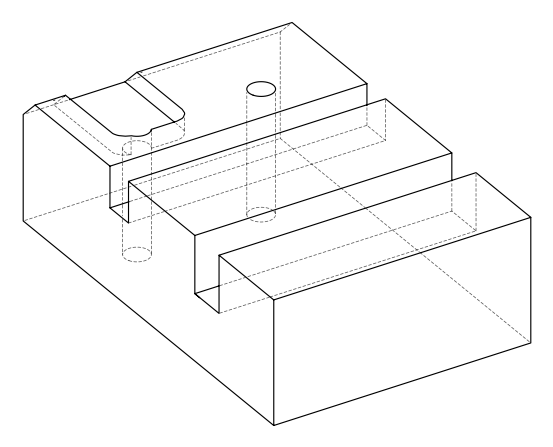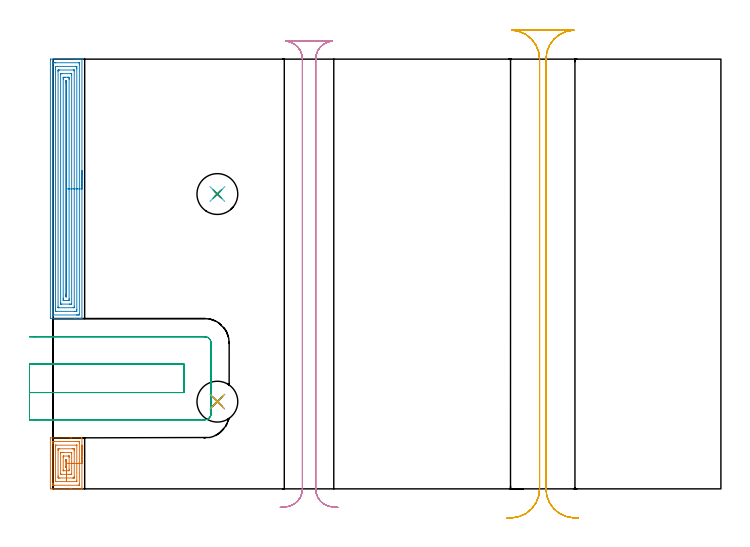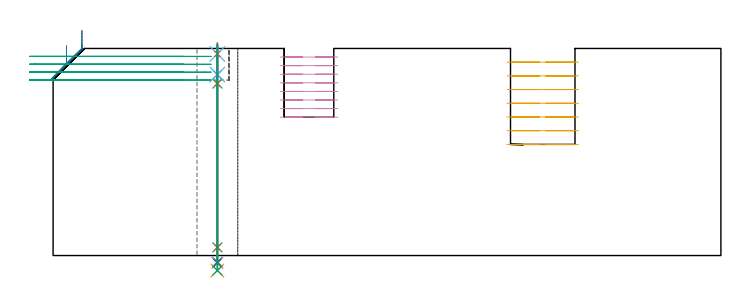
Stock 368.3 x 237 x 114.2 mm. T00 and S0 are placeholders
(PLAN: 15 operations, 11 tool changes, 35.2 min)
(1 AREA_MILL | FG_CHAMFER_SURFACE | UGT0205_001 | 1.78 min | 5402 mm3)
(2 AREA_MILL_1 | FG_CHAMFER_SURFACE_1 | UGT0205_001 | 8.22 min | 22809 mm3)
(3 MILL_OPEN_POCKET | POCKET_OPEN | UGT0201_094 | Follow Part, ap 5, ae 75% | 4.03 min | 107540 mm3)
(4 MILL_RECTANGULAR_SLOT | SLOT_RECTANGULAR | UGT0201_094 | Follow Part, ap 5, ae 75% | 9.17 min | 245294 mm3)
(5 MILL_RECTANGULAR_SLOT_1 | SLOT_RECTANGULAR_1 | UGT0201_004 | Follow Part, ap 8, ae 75% | 8.68 min | 445206 mm3)
(6 SPOT_DRILL | STEP1HOLE | NXT0321_9005460120000 | 0.05 min | 0 mm3)
(7 SPOT_DRILL_1 | STEP1HOLE_1 | NXT0321_9005460120000 | 0.05 min | 156 mm3)
(8 DRILL_BLIND_HOLE_INTO_CENTER | STEP1HOLE | NXT0301_067 | 0.07 min | 0 mm3)
(9 GUN_DRILL_THROUGH_HOLE | STEP1HOLE | UGT0307_006 | 0.55 min | 6062 mm3)
(10 DRILL_TO_ENLARGE_THROUGH_HOLE | STEP1HOLE | NXT0301_104 | 0.48 min | 8766 mm3)
(11 DRILL_TO_ENLARGE_THROUGH_HOLE_1 | STEP1HOLE | UGT0301_054 | 0.5 min | 24736 mm3)
(12 DRILL_BLIND_HOLE_INTO_CENTER_1 | STEP1HOLE_1 | NXT0301_067 | 0.07 min | 754 mm3)
(13 GUN_DRILL_THROUGH_HOLE_1 | STEP1HOLE_1 | UGT0307_006 | 0.55 min | 6300 mm3)
(14 DRILL_TO_ENLARGE_THROUGH_HOLE_2 | STEP1HOLE_1 | NXT0301_104 | 0.48 min | 10218 mm3)
(15 DRILL_TO_ENLARGE_THROUGH_HOLE_3 | STEP1HOLE_1 | UGT0301_054 | 0.5 min | 27855 mm3)
(TOOL UGT0205_001 | Chamfer Mill 20 x 3 x 45 deg. | D20 FL50 Z2)
(TOOL UGT0201_094 | End mill 20 mm | D20 FL38 Z4)
(TOOL UGT0201_004 | End Mill 32 mm | D32 FL53 Z6)
(TOOL NXT0321_9005460120000 | NC Spot Drill, 142deg, 12mm, Carbide, Uncoated | D12 PA142 FL30 Z2)
(TOOL NXT0301_067 | Carbide Drill 9.6mm [860.1-0960-029A1-MM 2214] | D9.6 PA140 FL47 Z2)
(TOOL UGT0307_006 | Gun Drill 9 mm | D9 PA130 FL24 Z1)
(TOOL NXT0301_104 | Carbide Drill 14mm [860.1-1400-112A1-MM 2214] | D14 PA140 FL123 Z2)
(TOOL UGT0301_054 | Twist Drill 22.5 mm | D22.5 PA118 FL155 Z2)
(OP 1 AREA_MILL)
G17 G21 G94 G90
T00 M6
G54
G17 G0 G90 X15.9 Y24.05 S1061 M3
G43 Z124.2 H0
G94 G1 Y24.012 Z123.328 F250.
Y23.898 Z122.463
Y23.709 Z121.612
Y23.447 Z120.78
Y23.113 Z119.974
Y22.71 Z119.2
Y22.241 Z118.464
Y21.71 Z117.772
Y21.121 Z117.129
Y20.478 Z116.539
Y19.786 Z116.008
Y19.05 Z115.54
Y18.276 Z115.137
Y17.47 Z114.803
Y16.638 Z114.541
Y15.786 Z114.352
Y14.922 Z114.238
Y14.05 Z114.2
Y0.421
X15.896 Y0.084 Z114.196
X15.893 Y0.01 Z114.193
X15.591 Y0. Z113.891
X10.234 Z108.534
X9.39 Z107.684
X-1.123 Z97.172
X-1.49 Y0.008 Z96.805
X-1.497 Y0.421 Z96.803
X-1.5 Y0.799 Z96.8
X-1.499 Y27.679 Z96.801
X-1.498 Y27.859 Z96.802
X-1.493 Y28.092 Z96.807
X-1.332 Y28.1 Z96.968
X-1.316 Z96.98
X9.39 Z107.684
X10.23 Z108.53
X15.539 Z113.839
X15.893 Y28.09 Z114.193
X15.9 Y27.679 Z114.2
Y14.05
X14.486 Z112.786
Y3.059
X14.484 Y2.343 Z112.784
X14.482 Y2.18 Z112.782
X14.479 Y2.01 Z112.779
X14.129 Y2.003 Z112.429
X13.949 Y2.001 Z112.249
X0.629 Y2. Z98.929
X-0.07 Y2.002 Z98.23
X-0.076 Y2.007 Z98.224
X-0.08 Y2.012 Z98.22
X-0.082 Y2.18 Z98.218
X-0.086 Y2.897 Z98.214
Y3.059
Y25.041
X-0.084 Y25.757 Z98.216
X-0.082 Y25.92 Z98.218
X-0.079 Y26.09 Z98.221
X0.271 Y26.097 Z98.571
X0.451 Y26.099 Z98.751
X13.771 Y26.1 Z112.071
X14.47 Y26.098 Z112.77
X14.476 Y26.093 Z112.776
X14.48 Y26.088 Z112.78
X14.482 Y25.92 Z112.782
X14.485 Y25.203 Z112.785
X14.486 Y25.041 Z112.786
Y14.05
X13.071 Z111.371
Y4.64
X13.064 Y4.015 Z111.364
X13.046 Y4.01 Z111.346
X12.996 Y4.005 Z111.296
X12.895 Y4.001 Z111.195
X12.833 Y4. Z111.133
X1.505 Y4.001 Z99.805
X1.442 Y4.002 Z99.742
X1.342 Y4.01 Z99.642
X1.333 Y4.038 Z99.633
X1.331 Y4.049 Z99.631
X1.329 Y4.115 Z99.629
Y23.46
X1.336 Y24.085 Z99.636
X1.354 Y24.09 Z99.654
X1.404 Y24.095 Z99.704
X1.505 Y24.099 Z99.805
X1.567 Y24.1 Z99.867
X12.895 Y24.099 Z111.195
X12.958 Y24.098 Z111.258
X13.058 Y24.09 Z111.358
X13.067 Y24.062 Z111.367
X13.069 Y24.051 Z111.369
X13.071 Y23.985 Z111.371
Y14.05
X11.657 Z109.957
Y6.939
X11.655 Y6.576 Z109.955
X11.651 Y6.066 Z109.951
X11.639 Y6.01 Z109.939
X11.573 Y6.007 Z109.873
X11.43 Y6.003 Z109.73
X11.143 Y6.001 Z109.443
X10.84 Y6. Z109.14
X3.831 Z102.131
X3.257 Y6.003 Z101.557
X2.948 Y6.008 Z101.248
X2.75 Y6.023 Z101.05
X2.746 Y6.21 Z101.046
X2.744 Y6.576 Z101.044
X2.743 Y7.093 Z101.043
Y21.16
X2.745 Y21.524 Z101.045
X2.749 Y22.034 Z101.049
X2.761 Y22.09 Z101.061
X2.827 Y22.093 Z101.127
X2.97 Y22.097 Z101.27
X3.257 Y22.099 Z101.557
X3.56 Y22.1 Z101.86
X10.569 Z108.869
X11.143 Y22.097 Z109.443
X11.452 Y22.092 Z109.752
X11.65 Y22.077 Z109.95
X11.654 Y21.89 Z109.954
X11.656 Y21.524 Z109.956
X11.657 Y21.007 Z109.957
Y14.05
X10.243 Z108.543
Y8.358
Y8.335
X10.239 Y8.121 Z108.539
X10.236 Y8.023 Z108.536
X10.057 Y8.01 Z108.357
X9.722 Y8.002 Z108.022
X9.39 Y8. Z107.69
X8.848 Z107.148
X4.272 Z102.572
X4.206 Y8.002 Z102.506
X4.178 Y8.006 Z102.478
X4.164 Y8.01 Z102.464
X4.162 Y8.026 Z102.462
X4.159 Y8.12 Z102.459
X4.157 Y8.311 Z102.457
Y19.765
X4.161 Y19.979 Z102.461
X4.164 Y20.077 Z102.464
X4.343 Y20.09 Z102.643
X4.678 Y20.098 Z102.978
X5.01 Y20.1 Z103.31
X5.552 Z103.852
X10.128 Z108.428
X10.195 Y20.098 Z108.495
X10.222 Y20.094 Z108.522
X10.236 Y20.089 Z108.536
X10.238 Y20.074 Z108.538
X10.241 Y19.98 Z108.541
X10.243 Y19.789 Z108.543
Y14.05
X8.829 Z107.129
X8.828 Y10.658 Z107.128
X8.824 Y10.093 Z107.124
X8.822 Y10.024 Z107.122
X8.7 Y10.009 Z107.
X8.606 Y10.001 Z106.906
X5.886 Y10. Z104.186
X5.793 Y10.002 Z104.093
X5.608 Y10.01 Z103.908
X5.577 Y10.014 Z103.877
X5.575 Y10.022 Z103.875
X5.572 Y10.048 Z103.872
X5.571 Y10.093 Z103.871
Y10.409
X5.572 Y17.442 Z103.872
X5.576 Y18.007 Z103.876
X5.578 Y18.076 Z103.878
X5.7 Y18.091 Z104.
X5.794 Y18.099 Z104.094
X8.514 Y18.1 Z106.814
X8.607 Y18.098 Z106.907
X8.792 Y18.09 Z107.092
X8.823 Y18.086 Z107.123
X8.825 Y18.078 Z107.125
X8.828 Y18.052 Z107.128
X8.829 Y18.007 Z107.129
Y17.443
Y14.05
X7.415 Z105.715
X7.414 Y12.507 Z105.714
X7.41 Y12.081 Z105.71
X7.408 Y12.014 Z105.708
X7.345 Y12.01 Z105.645
X7.2 Y12.007 Z105.5
X7.055 Y12.01 Z105.355
X6.992 Y12.014 Z105.292
X6.991 Y12.076 Z105.291
X6.986 Y12.506 Z105.286
X6.985 Y15.145 Z105.285
X6.986 Y15.369 Z105.286
X6.987 Y15.8 Z105.287
X6.99 Y16.02 Z105.29
X6.992 Y16.086 Z105.292
X7.055 Y16.09 Z105.355
X7.2 Y16.093 Z105.5
X7.345 Y16.09 Z105.645
X7.408 Y16.086 Z105.708
X7.409 Y16.024 Z105.709
X7.414 Y15.594 Z105.714
X7.415 Y14.05 Z105.715
Y13.178 Z105.753
Y12.313 Z105.867
Y11.462 Z106.055
Y10.63 Z106.318
Y9.824 Z106.652
Y9.05 Z107.054
Y8.314 Z107.523
Y7.622 Z108.054
Y6.979 Z108.644
Y6.39 Z109.287
Y5.858 Z109.979
Y5.39 Z110.715
Y4.987 Z111.488
Y4.653 Z112.294
Y4.391 Z113.126
Y4.202 Z113.978
Y4.088 Z114.843
Y4.05 Z115.715
G0 Z124.2
M5
M2
(OP 2 AREA_MILL_1)
G17 G21 G94 G90
T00 M6
G54
G17 G0 G90 X15.9 Y175.45 S1061 M3
G43 Z124.2 H0
G94 G1 Y175.412 Z123.328 F250.
Y175.298 Z122.463
Y175.109 Z121.612
Y174.847 Z120.78
Y174.513 Z119.974
Y174.11 Z119.2
Y173.641 Z118.464
Y173.11 Z117.772
Y172.521 Z117.129
Y171.878 Z116.539
Y171.186 Z116.008
Y170.45 Z115.54
Y169.676 Z115.137
Y168.87 Z114.803
Y168.038 Z114.541
Y167.186 Z114.352
Y166.322 Z114.238
Y165.45 Z114.2
Y94.058
X15.898 Y93.91 Z114.188
X15.768 Y93.903 Z114.061
X15.632 Y93.9 Z113.932
X15.269 Z113.569
X14.647 Z112.942
X12.584 Z110.881
X12.019 Z110.313
X11.425 Z109.721
X-1.375 Y93.901 Z96.922
X-1.378 Y93.9
X-1.494 Y93.91 Z96.806
X-1.498 Y94.247 Z96.802
X-1.499 Y94.505 Z96.801
X-1.5 Y236.395 Z96.8
X-1.495 Y236.909 Z96.803
X-1.491 Y236.99 Z96.806
X-1.406 Y237. Z96.892
X12.019 Z110.313
X13.46 Z111.757
X14.647 Z112.942
X15.269 Z113.569
X15.633 Z113.932
X15.768 Y236.997 Z114.061
X15.898 Y236.99 Z114.188
X15.9 Y236.841 Z114.2
Y165.45
X14.486 Z112.786
X14.485 Y96.454 Z112.785
X14.484 Y96.289 Z112.784
X14.479 Y95.935 Z112.779
X14.144 Y95.909 Z112.444
X13.771 Y95.903 Z112.071
X13.277 Y95.9 Z111.577
X12.895 Z111.195
X0.135 Z98.435
X-0.025 Y95.902 Z98.275
X-0.053 Y95.905 Z98.247
X-0.077 Y95.909 Z98.223
X-0.08 Y95.945 Z98.22
X-0.084 Y96.124 Z98.216
X-0.085 Y96.289 Z98.215
X-0.086 Y97.018 Z98.214
X-0.085 Y234.445 Z98.215
X-0.084 Y234.611 Z98.216
X-0.079 Y234.965 Z98.221
X0.256 Y234.991 Z98.556
X0.629 Y234.997 Z98.929
X1.123 Y235. Z99.423
X1.505 Z99.805
X14.265 Z112.565
X14.425 Y234.998 Z112.725
X14.453 Y234.995 Z112.753
X14.477 Y234.991 Z112.777
X14.48 Y234.955 Z112.78
X14.484 Y234.776 Z112.784
X14.485 Y234.611 Z112.785
X14.486 Y233.883 Z112.786
Y165.45
X13.071 Z111.371
Y98.967
X13.07 Y98.788 Z111.37
X13.064 Y98.074 Z111.364
X13.059 Y97.907 Z111.359
X12.019 Y97.9 Z110.319
X1.675 Y97.901 Z99.975
X1.505 Y97.905 Z99.805
X1.341 Y97.91 Z99.641
X1.335 Y98.074 Z99.635
X1.331 Y98.251 Z99.631
X1.329 Y98.967 Z99.629
Y99.147
Y231.933
X1.33 Y232.112 Z99.63
X1.336 Y232.826 Z99.636
X1.341 Y232.993 Z99.641
X2.381 Y233. Z100.681
X12.725 Y232.999 Z111.025
X12.895 Y232.995 Z111.195
X13.059 Y232.99 Z111.359
X13.065 Y232.826 Z111.365
X13.068 Y232.649 Z111.368
X13.071 Y231.933 Z111.371
Y231.753
Y165.45
X11.657 Z109.957
Y100.751
X11.656 Y100.229 Z109.956
X11.653 Y100.053 Z109.953
X11.65 Y99.922 Z109.95
X11.56 Y99.91 Z109.86
X11.143 Y99.901 Z109.443
X11.102 Y99.9 Z109.402
X3.217 Z101.517
X2.843 Y99.907 Z101.143
X2.755 Y99.91 Z101.055
X2.75 Y99.966 Z101.05
X2.747 Y100.03 Z101.047
X2.744 Y100.382 Z101.044
X2.743 Y230.149 Z101.043
X2.744 Y230.671 Z101.044
X2.747 Y230.847 Z101.047
X2.75 Y230.978 Z101.05
X2.84 Y230.99 Z101.14
X3.257 Y230.999 Z101.557
X3.298 Y231. Z101.598
X11.183 Z109.483
X11.557 Y230.992 Z109.857
X11.645 Y230.99 Z109.945
X11.65 Y230.934 Z109.95
X11.653 Y230.87 Z109.953
X11.656 Y230.518 Z109.956
X11.657 Y165.45 Z109.957
X10.243 Z108.543
X10.242 Y102.102 Z108.542
X10.241 Y101.993 Z108.541
X10.239 Y101.94 Z108.539
X10.237 Y101.919 Z108.537
X10.222 Y101.91 Z108.522
X10.011 Y101.904 Z108.311
X9.39 Y101.901 Z107.69
X9.139 Y101.9 Z107.439
X4.757 Y101.901 Z103.057
X4.281 Y101.907 Z102.581
X4.172 Y101.91 Z102.472
X4.164 Y102.099 Z102.464
X4.157 Y102.512 Z102.457
Y102.536
X4.158 Y228.798 Z102.458
X4.159 Y228.907 Z102.459
X4.161 Y228.96 Z102.461
X4.163 Y228.981 Z102.463
X4.178 Y228.99 Z102.478
X4.389 Y228.996 Z102.689
X5.01 Y228.999 Z103.31
X5.261 Y229. Z103.561
X9.643 Y228.999 Z107.943
X10.119 Y228.993 Z108.419
X10.228 Y228.99 Z108.528
X10.236 Y228.801 Z108.536
X10.243 Y228.388 Z108.543
Y228.364
Y165.45
X8.829 Z107.129
X8.828 Y104.893 Z107.128
X8.826 Y104.321 Z107.126
X8.822 Y104.007 Z107.122
X8.818 Y103.91 Z107.118
X8.721 Y103.907 Z107.021
X8.514 Y103.903 Z106.814
X8.051 Y103.9 Z106.351
X7.638 Z105.938
X6.299 Z104.599
X5.886 Y103.902 Z104.186
X5.748 Y103.905 Z104.048
X5.638 Y103.91 Z103.938
X5.578 Y103.918 Z103.878
X5.576 Y104.001 Z103.876
X5.573 Y104.321 Z103.873
X5.572 Y104.641 Z103.872
X5.571 Y105.213 Z103.871
X5.572 Y226.007 Z103.872
X5.574 Y226.579 Z103.874
X5.578 Y226.893 Z103.878
X5.582 Y226.99 Z103.882
X5.679 Y226.993 Z103.979
X5.886 Y226.997 Z104.186
X6.349 Y227. Z104.649
X6.762 Z105.062
X8.101 Z106.401
X8.514 Y226.998 Z106.814
X8.652 Y226.995 Z106.952
X8.762 Y226.99 Z107.062
X8.822 Y226.982 Z107.122
X8.824 Y226.899 Z107.124
X8.827 Y226.579 Z107.127
X8.828 Y226.259 Z107.128
X8.829 Y225.687 Z107.129
Y165.45
X7.415 Z105.715
X7.414 Y106.771 Z105.714
X7.412 Y106.336 Z105.712
X7.408 Y106.106 Z105.708
X7.395 Y105.91 Z105.695
X7.301 Y105.905 Z105.601
X7.2 Z105.5
X7.004 Y105.91 Z105.304
X6.992 Y106.106 Z105.292
X6.989 Y106.333 Z105.289
X6.986 Y106.77 Z105.286
X6.985 Y106.998 Z105.285
X6.986 Y224.129 Z105.286
X6.988 Y224.564 Z105.288
X6.992 Y224.794 Z105.292
X7.005 Y224.99 Z105.305
X7.099 Y224.994 Z105.399
X7.2 Y224.995 Z105.5
X7.395 Y224.99 Z105.695
X7.408 Y224.794 Z105.708
X7.411 Y224.567 Z105.711
X7.414 Y224.13 Z105.714
X7.415 Y223.902 Z105.715
Y165.45
Y164.578 Z105.753
Y163.713 Z105.866
Y162.862 Z106.055
Y162.03 Z106.318
Y161.224 Z106.651
Y160.45 Z107.054
Y159.714 Z107.523
Y159.022 Z108.054
Y158.379 Z108.643
Y157.79 Z109.287
Y157.258 Z109.979
Y156.79 Z110.715
Y156.387 Z111.488
Y156.053 Z112.294
Y155.791 Z113.126
Y155.602 Z113.978
Y155.488 Z114.843
Y155.45 Z115.715
G0 Z124.2
M5
M2
(OP 3 MILL_OPEN_POCKET)
G17 G21 G94 G90
T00 M6
G54
G17 G0 G90 X-13. Y53.1 S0 M3
G43 Z124.2 H0
Z109.85
G94 G1 X-10. F250.
X72.1 F500.
Y68.9
X-10.
X-13. F250.
Y38.1
X-10.
X83.7 F500.
G3 X87.026 Y40.794 R3.4
G1 X87.1 Y41.143
Y80.5
G3 X83.7 Y83.9 R3.4
G1 X-10.
X-13. F250.
G0 Y53.1 Z105.5
G1 X-10.
X72.1 F500.
Y68.9
X-10.
X-13. F250.
Y38.1
X-10.
X83.7 F500.
G3 X87.026 Y40.794 R3.4
G1 X87.1 Y41.143
Y80.5
G3 X83.7 Y83.9 R3.4
G1 X-10.
X-13. F250.
G0 Y53.1 Z101.15
G1 X-10.
X72.1 F500.
Y68.9
X-10.
X-13. F250.
Y38.1
X-10.
X83.7 F500.
G3 X87.026 Y40.794 R3.4
G1 X87.1 Y41.143
Y80.5
G3 X83.7 Y83.9 R3.4
G1 X-10.
X-13. F250.
G0 Y53.1 Z96.8
G1 X-10.
X72.1 F500.
Y68.9
X-10.
X-13. F250.
Y38.1
X-10.
X83.7 F500.
G3 X87.026 Y40.794 R3.4
G1 X87.1 Y41.143
Y80.5
G3 X83.7 Y83.9 R3.4
G1 X-10.
X-13. F250.
G0 Z124.2
M5
M2
(OP 4 MILL_RECTANGULAR_SLOT)
G17 G21 G94 G90
T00 M6
G54
G17 G0 G90 X157.017 Y-10.202 S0 M3
G43 Z124.2 H0
Z109.462
G94 G1 X154.026 Y-9.97 F250.
G2 X144.8 Y0. R10. F500.
G1 Y237.
G2 X154.026 Y246.97 R10.
G1 Y247.
X128.274
Y246.97
G2 X137.5 Y237. R10.
G1 Y0.
G2 X128.274 Y-9.97 R10.
G1 X125.283 Y-10.202 F250.
G0 X157.017 Z104.725
G1 X154.026 Y-9.97
G2 X144.8 Y0. R10. F500.
G1 Y237.
G2 X154.026 Y246.97 R10.
G1 Y247.
X128.274
Y246.97
G2 X137.5 Y237. R10.
G1 Y0.
G2 X128.274 Y-9.97 R10.
G1 X125.283 Y-10.202 F250.
G0 X157.017 Z99.987
G1 X154.026 Y-9.97
G2 X144.8 Y0. R10. F500.
G1 Y237.
G2 X154.026 Y246.97 R10.
G1 Y247.
X128.274
Y246.97
G2 X137.5 Y237. R10.
G1 Y0.
G2 X128.274 Y-9.97 R10.
G1 X125.283 Y-10.202 F250.
G0 X157.017 Z95.25
G1 X154.026 Y-9.97
G2 X144.8 Y0. R10. F500.
G1 Y237.
G2 X154.026 Y246.97 R10.
G1 Y247.
X128.274
Y246.97
G2 X137.5 Y237. R10.
G1 Y0.
G2 X128.274 Y-9.97 R10.
G1 X125.283 Y-10.202 F250.
G0 X157.017 Z90.512
G1 X154.026 Y-9.97
G2 X144.8 Y0. R10. F500.
G1 Y237.
G2 X154.026 Y246.97 R10.
G1 Y247.
X128.274
Y246.97
G2 X137.5 Y237. R10.
G1 Y0.
G2 X128.274 Y-9.97 R10.
G1 X125.283 Y-10.202 F250.
G0 X157.017 Z85.775
G1 X154.026 Y-9.97
G2 X144.8 Y0. R10. F500.
G1 Y237.
G2 X154.026 Y246.97 R10.
G1 Y247.
X128.274
Y246.97
G2 X137.5 Y237. R10.
G1 Y0.
G2 X128.274 Y-9.97 R10.
G1 X125.283 Y-10.202 F250.
G0 X157.017 Z81.037
G1 X154.026 Y-9.97
G2 X144.8 Y0. R10. F500.
G1 Y237.
G2 X154.026 Y246.97 R10.
G1 Y247.
X128.274
Y246.97
G2 X137.5 Y237. R10.
G1 Y0.
G2 X128.274 Y-9.97 R10.
G1 X125.283 Y-10.202 F250.
G0 X157.017 Z76.3
G1 X154.026 Y-9.97
G2 X144.8 Y0. R10. F500.
G1 Y237.
G2 X154.026 Y246.97 R10.
G1 Y247.
X128.274
Y246.97
G2 X137.5 Y237. R10.
G1 Y0.
G2 X128.274 Y-9.97 R10.
G1 X125.283 Y-10.202 F250.
G0 Z124.2
M5
M2
(OP 5 MILL_RECTANGULAR_SLOT_1)
G17 G21 G94 G90
T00 M6
G54
G17 G0 G90 X289.815 Y-16.154 S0 M3
G43 Z124.2 H0
Z106.643
G94 G1 X286.821 Y-15.97 F250.
G2 X271.8 Y0. R16. F500.
G1 Y237.
G2 X287.234 Y252.99 R16.
G1 X252.866
G2 X268.3 Y237. R16.
G1 Y0.
G2 X253.279 Y-15.97 R16.
G1 X250.285 Y-16.154 F250.
G0 X289.815 Z99.086
G1 X286.821 Y-15.97
G2 X271.8 Y0. R16. F500.
G1 Y237.
G2 X286.821 Y252.97 R16.
G1 Y253.
X253.279
Y252.97
G2 X268.3 Y237. R16.
G1 Y0.
G2 X253.279 Y-15.97 R16.
G1 X250.285 Y-16.154 F250.
G0 X289.815 Z91.529
G1 X286.821 Y-15.97
G2 X271.8 Y0. R16. F500.
G1 Y237.
G2 X287.234 Y252.99 R16.
G1 X252.866
G2 X268.3 Y237. R16.
G1 Y0.
G2 X253.279 Y-15.97 R16.
G1 X250.285 Y-16.154 F250.
G0 X289.815 Z83.971
G1 X286.821 Y-15.97
G2 X271.8 Y0. R16. F500.
G1 Y237.
G2 X287.234 Y252.99 R16.
G1 X252.866
G2 X268.3 Y237. R16.
G1 Y0.
G2 X253.279 Y-15.97 R16.
G1 X250.285 Y-16.154 F250.
G0 X289.815 Z76.414
G1 X286.821 Y-15.97
G2 X271.8 Y0. R16. F500.
G1 Y237.
G2 X287.234 Y252.99 R16.
G1 X252.866
G2 X268.3 Y237. R16.
G1 Y0.
G2 X253.279 Y-15.97 R16.
G1 X250.285 Y-16.154 F250.
G0 X289.815 Z68.857
G1 X286.821 Y-15.97
G2 X271.8 Y0. R16. F500.
G1 Y237.
G2 X287.234 Y252.99 R16.
G1 X252.866
G2 X268.3 Y237. R16.
G1 Y0.
G2 X253.279 Y-15.97 R16.
G1 X250.285 Y-16.154 F250.
G0 X289.815 Z61.3
G1 X286.821 Y-15.97
G2 X271.8 Y0. R16. F500.
G1 Y237.
G2 X287.234 Y252.99 R16.
G1 X252.866
G2 X268.3 Y237. R16.
G1 Y0.
G2 X253.279 Y-15.97 R16.
G1 X250.285 Y-16.154 F250.
G0 Z124.2
M5
M2
(OP 6 SPOT_DRILL)
G17 G21 G94 G90
T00 M6
G54
G17 G0 G90 X90.6 Y48.1 S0 M3
G43 Z124.2 H0
G94 G81 G98 Z111.2 F250. R117.2
G80
M5
M2
(OP 7 SPOT_DRILL_1)
G17 G21 G94 G90
T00 M6
G54
G17 G0 G90 X90.6 Y162.6 S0 M3
G43 Z124.2 H0
G94 G81 G98 Z111.2 F250. R117.2
G80
M5
M2
(OP 8 DRILL_BLIND_HOLE_INTO_CENTER)
G17 G21 G94 G90
T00 M6
G54
G17 G0 G90 X90.6 Y48.1 S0 M3
G43 Z124.2 H1
G94 G81 G98 Z99.8 F250. R116.2
G80
M5
M2
(OP 9 GUN_DRILL_THROUGH_HOLE)
G17 G21 G94 G90
T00 M6
G54
G17 G0 G90 X90.6 Y48.1 M8
G43 Z124.2 H0
Z110.368
S716 M3
G94 G1 Z94.839 F125. M26
G4 X.084
Z4.5 F250.
G4 X.084
Z-3.598 F125.
G4 X.084
M5
M9
G0 Z110.368
Z124.2
M2
(OP 10 DRILL_TO_ENLARGE_THROUGH_HOLE)
G17 G21 G94 G90
T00 M6
G54
G17 G0 G90 X90.6 Y48.1 S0 M3
G43 Z124.2 H1
G94 G73 G98 Z-4.048 F250. Q13.139 R116.2
G80
M5
M2
(OP 11 DRILL_TO_ENLARGE_THROUGH_HOLE_1)
G17 G21 G94 G90
T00 M6
G54
G17 G0 G90 X90.6 Y48.1 S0 M3
G43 Z124.2 H0
G94 G73 G98 Z-8.26 F250. Q20.41 R116.2
G80
M5
M2
(OP 12 DRILL_BLIND_HOLE_INTO_CENTER_1)
G17 G21 G94 G90
T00 M6
G54
G17 G0 G90 X90.6 Y162.6 S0 M3
G43 Z124.2 H1
G94 G81 G98 Z99.8 F250. R116.2
G80
M5
M2
(OP 13 GUN_DRILL_THROUGH_HOLE_1)
G17 G21 G94 G90
T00 M6
G54
G17 G0 G90 X90.6 Y162.6 M8
G43 Z124.2 H0
Z110.368
S716 M3
G94 G1 Z94.839 F125. M26
G4 X.084
Z4.5 F250.
G4 X.084
Z-3.598 F125.
G4 X.084
M5
M9
G0 Z110.368
Z124.2
M2
(OP 14 DRILL_TO_ENLARGE_THROUGH_HOLE_2)
G17 G21 G94 G90
T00 M6
G54
G17 G0 G90 X90.6 Y162.6 S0 M3
G43 Z124.2 H1
G94 G73 G98 Z-4.048 F250. Q13.139 R116.2
G80
M5
M2
(OP 15 DRILL_TO_ENLARGE_THROUGH_HOLE_3)
G17 G21 G94 G90
T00 M6
G54
G17 G0 G90 X90.6 Y162.6 S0 M3
G43 Z124.2 H0
G94 G73 G98 Z-8.26 F250. Q20.41 R116.2
G80
M5
M2
